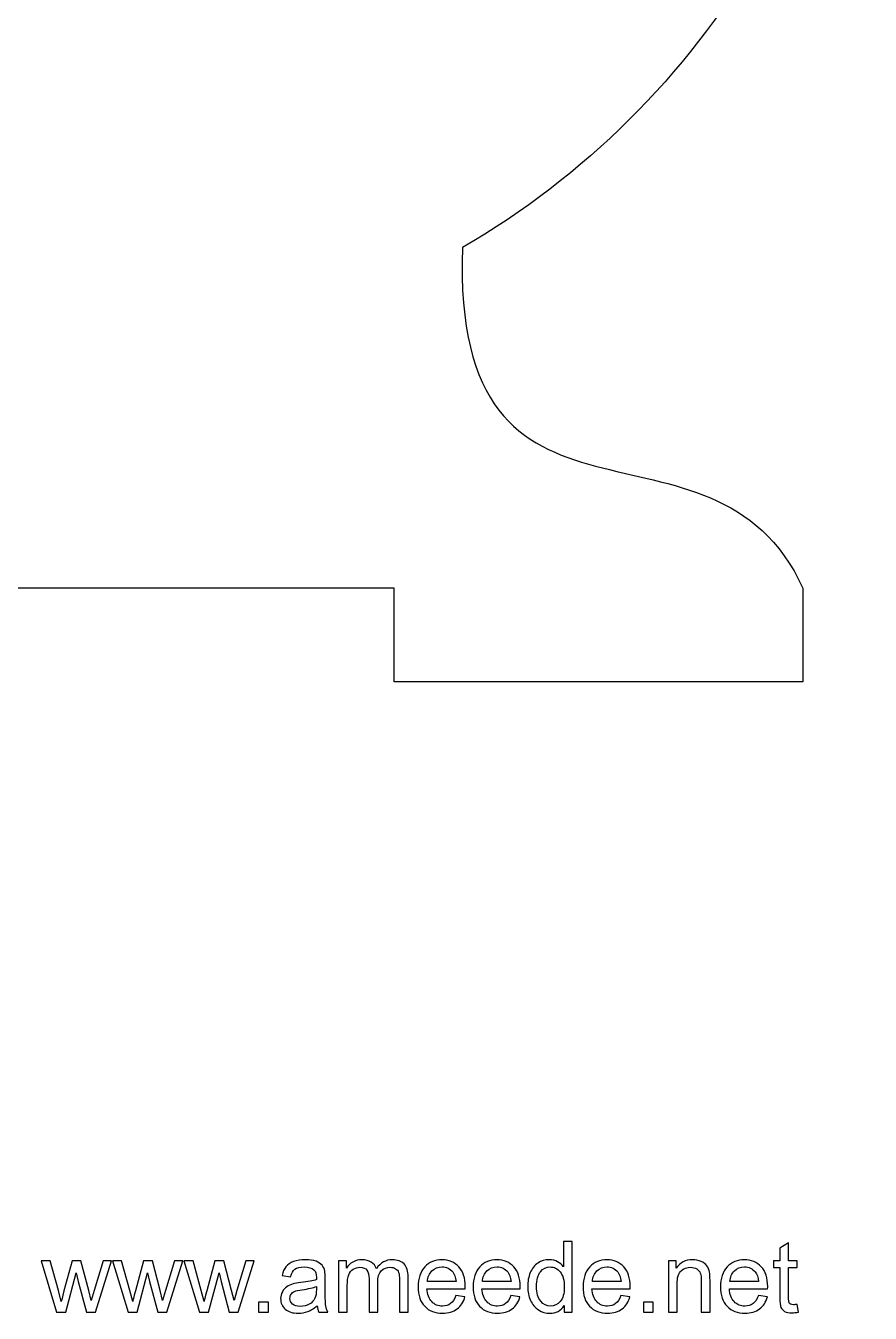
# Model space of a CAD drawing. Header units: millimetres. Extents: x -954 to -72, y 154 to 388.
# Drawn here: x -144.5 to -72.2, y 154.1 to 264.3 of the extents above; entities that cross this region are included whole.
import ezdxf

# ---------------------------------------------------------------- set-up
doc = ezdxf.new("R2010")
doc.units = ezdxf.units.MM
doc.header["$MEASUREMENT"] = 0
doc.layers.add('Layer 1', color=7, linetype='Continuous')

msp = doc.modelspace()

# ---------------------------------------------------------------- linework, layer by layer
at = {"layer": 'Layer 1', "color": 250}
for points, knots in [([(-78.0051, 212.1699), (-78.0051, 212.1699), (-78.0051, 216.1699), (-78.0051, 216.1699), (-78.0051, 216.1699), (-85.643, 232.9557), (-108.0298, 217.5752), (-107.1631, 245.339), (-107.1631, 245.339), (-86.2803, 257.4527), (-72.2345, 280.05), (-72.2345, 305.9298), (-72.2345, 305.9298), (-72.2345, 344.5897), (-103.5746, 375.9298), (-142.2345, 375.9298), (-142.2345, 375.9298), (-180.8944, 375.9298), (-212.2345, 344.5897), (-212.2345, 305.9298), (-212.2345, 305.9298), (-212.2345, 280.05), (-198.1887, 257.4527), (-177.3059, 245.339), (-177.3059, 245.339), (-176.4392, 217.5752), (-198.8924, 232.9557), (-206.5303, 216.1699), (-206.5303, 216.1699), (-206.5303, 216.1699), (-206.5303, 208.3199), (-206.5303, 208.3199), (-206.5303, 208.3199), (-206.5303, 208.3199), (-206.5303, 208.1699), (-206.5303, 208.1699), (-206.5303, 208.1699), (-206.5303, 208.1699), (-171.5303, 208.1699), (-171.5303, 208.1699), (-171.5303, 208.1699), (-171.5303, 208.1699), (-171.5303, 208.3199), (-171.5303, 208.3199), (-171.5303, 208.3199), (-171.5303, 208.3199), (-171.5303, 212.1699), (-171.5303, 212.1699), (-171.5303, 212.1699), (-171.5303, 212.1699), (-171.5303, 216.1699), (-171.5303, 216.1699), (-171.5303, 216.1699), (-171.5303, 216.1699), (-142.2345, 216.1699), (-142.2345, 216.1699), (-142.2345, 216.1699), (-142.2345, 216.1699), (-113.0051, 216.1699), (-113.0051, 216.1699), (-113.0051, 216.1699), (-113.0051, 216.1699), (-113.0051, 208.3199), (-113.0051, 208.3199), (-113.0051, 208.3199), (-113.0051, 208.3199), (-113.0051, 208.1699), (-113.0051, 208.1699), (-113.0051, 208.1699), (-113.0051, 208.1699), (-78.0051, 208.1699), (-78.0051, 208.1699), (-78.0051, 208.1699), (-78.0051, 208.1699), (-78.0051, 208.3199), (-78.0051, 208.3199), (-78.0051, 208.3199), (-78.0051, 208.3199), (-78.0051, 212.1699), (-78.0051, 212.1699)], [0, 0, 0, 0, 0.04761905, 0.04761905, 0.04761905, 0.04761905, 0.0952381, 0.0952381, 0.0952381, 0.0952381, 0.14285714, 0.14285714, 0.14285714, 0.14285714, 0.19047619, 0.19047619, 0.19047619, 0.19047619, 0.23809524, 0.23809524, 0.23809524, 0.23809524, 0.28571429, 0.28571429, 0.28571429, 0.28571429, 0.33333333, 0.33333333, 0.33333333, 0.33333333, 0.38095238, 0.38095238, 0.38095238, 0.38095238, 0.42857143, 0.42857143, 0.42857143, 0.42857143, 0.47619048, 0.47619048, 0.47619048, 0.47619048, 0.52380952, 0.52380952, 0.52380952, 0.52380952, 0.57142857, 0.57142857, 0.57142857, 0.57142857, 0.61904762, 0.61904762, 0.61904762, 0.61904762, 0.66666667, 0.66666667, 0.66666667, 0.66666667, 0.71428571, 0.71428571, 0.71428571, 0.71428571, 0.76190476, 0.76190476, 0.76190476, 0.76190476, 0.80952381, 0.80952381, 0.80952381, 0.80952381, 0.85714286, 0.85714286, 0.85714286, 0.85714286, 0.9047619, 0.9047619, 0.9047619, 0.9047619, 1, 1, 1, 1]), ([(-98.4527, 154.1832), (-98.4527, 154.1832), (-98.4527, 154.7406), (-98.4527, 154.7406), (-98.4527, 154.7406), (-98.7306, 154.3074), (-99.1399, 154.0901), (-99.6803, 154.0901), (-99.6803, 154.0901), (-100.0303, 154.0901), (-100.352, 154.186), (-100.6441, 154.3793), (-100.6441, 154.3793), (-100.9376, 154.5713), (-101.1648, 154.8408), (-101.3271, 155.1851), (-101.3271, 155.1851), (-101.488, 155.5308), (-101.5684, 155.9273), (-101.5684, 156.3761), (-101.5684, 156.3761), (-101.5684, 156.8135), (-101.495, 157.21), (-101.3497, 157.5671), (-101.3497, 157.5671), (-101.2029, 157.9227), (-100.9842, 158.1964), (-100.6921, 158.3855), (-100.6921, 158.3855), (-100.4014, 158.576), (-100.074, 158.6706), (-99.7142, 158.6706), (-99.7142, 158.6706), (-99.4489, 158.6706), (-99.2132, 158.6141), (-99.0072, 158.5026), (-99.0072, 158.5026), (-98.8012, 158.3911), (-98.6333, 158.2444), (-98.5035, 158.0652), (-98.5035, 158.0652), (-98.5035, 158.0652), (-98.5035, 160.2454), (-98.5035, 160.2454), (-98.5035, 160.2454), (-98.5035, 160.2454), (-97.7584, 160.2454), (-97.7584, 160.2454), (-97.7584, 160.2454), (-97.7584, 160.2454), (-97.7584, 154.1832), (-97.7584, 154.1832), (-97.7584, 154.1832), (-97.7584, 154.1832), (-98.4527, 154.1832), (-98.4527, 154.1832)], [0, 0, 0, 0, 0.06666667, 0.06666667, 0.06666667, 0.06666667, 0.13333333, 0.13333333, 0.13333333, 0.13333333, 0.2, 0.2, 0.2, 0.2, 0.26666667, 0.26666667, 0.26666667, 0.26666667, 0.33333333, 0.33333333, 0.33333333, 0.33333333, 0.4, 0.4, 0.4, 0.4, 0.46666667, 0.46666667, 0.46666667, 0.46666667, 0.53333333, 0.53333333, 0.53333333, 0.53333333, 0.6, 0.6, 0.6, 0.6, 0.66666667, 0.66666667, 0.66666667, 0.66666667, 0.73333333, 0.73333333, 0.73333333, 0.73333333, 0.8, 0.8, 0.8, 0.8, 0.86666667, 0.86666667, 0.86666667, 0.86666667, 1, 1, 1, 1]), ([(-78.484, 154.8478), (-78.484, 154.8478), (-78.3824, 154.1903), (-78.3824, 154.1903), (-78.3824, 154.1903), (-78.5912, 154.1465), (-78.7789, 154.1239), (-78.9426, 154.1239), (-78.9426, 154.1239), (-79.2121, 154.1239), (-79.4209, 154.1663), (-79.5705, 154.2523), (-79.5705, 154.2523), (-79.7187, 154.3384), (-79.8231, 154.4499), (-79.8838, 154.5896), (-79.8838, 154.5896), (-79.9445, 154.7293), (-79.9741, 155.0228), (-79.9741, 155.4701), (-79.9741, 155.4701), (-79.9741, 155.4701), (-79.9741, 158.0017), (-79.9741, 158.0017), (-79.9741, 158.0017), (-79.9741, 158.0017), (-80.5244, 158.0017), (-80.5244, 158.0017), (-80.5244, 158.0017), (-80.5244, 158.0017), (-80.5244, 158.5774), (-80.5244, 158.5774), (-80.5244, 158.5774), (-80.5244, 158.5774), (-79.9741, 158.5774), (-79.9741, 158.5774), (-79.9741, 158.5774), (-79.9741, 158.5774), (-79.9741, 159.664), (-79.9741, 159.664), (-79.9741, 159.664), (-79.9741, 159.664), (-79.229, 160.1113), (-79.229, 160.1113), (-79.229, 160.1113), (-79.229, 160.1113), (-79.229, 158.5774), (-79.229, 158.5774), (-79.229, 158.5774), (-79.229, 158.5774), (-78.484, 158.5774), (-78.484, 158.5774), (-78.484, 158.5774), (-78.484, 158.5774), (-78.484, 158.0017), (-78.484, 158.0017), (-78.484, 158.0017), (-78.484, 158.0017), (-79.229, 158.0017), (-79.229, 158.0017), (-79.229, 158.0017), (-79.229, 158.0017), (-79.229, 155.4278), (-79.229, 155.4278), (-79.229, 155.4278), (-79.229, 155.2147), (-79.2163, 155.0778), (-79.1895, 155.0172), (-79.1895, 155.0172), (-79.1641, 154.9565), (-79.1218, 154.9085), (-79.0625, 154.8718), (-79.0625, 154.8718), (-79.0032, 154.8365), (-78.9186, 154.8182), (-78.8085, 154.8182), (-78.8085, 154.8182), (-78.7267, 154.8182), (-78.618, 154.8281), (-78.484, 154.8478)], [0, 0, 0, 0, 0.04761905, 0.04761905, 0.04761905, 0.04761905, 0.0952381, 0.0952381, 0.0952381, 0.0952381, 0.14285714, 0.14285714, 0.14285714, 0.14285714, 0.19047619, 0.19047619, 0.19047619, 0.19047619, 0.23809524, 0.23809524, 0.23809524, 0.23809524, 0.28571429, 0.28571429, 0.28571429, 0.28571429, 0.33333333, 0.33333333, 0.33333333, 0.33333333, 0.38095238, 0.38095238, 0.38095238, 0.38095238, 0.42857143, 0.42857143, 0.42857143, 0.42857143, 0.47619048, 0.47619048, 0.47619048, 0.47619048, 0.52380952, 0.52380952, 0.52380952, 0.52380952, 0.57142857, 0.57142857, 0.57142857, 0.57142857, 0.61904762, 0.61904762, 0.61904762, 0.61904762, 0.66666667, 0.66666667, 0.66666667, 0.66666667, 0.71428571, 0.71428571, 0.71428571, 0.71428571, 0.76190476, 0.76190476, 0.76190476, 0.76190476, 0.80952381, 0.80952381, 0.80952381, 0.80952381, 0.85714286, 0.85714286, 0.85714286, 0.85714286, 0.9047619, 0.9047619, 0.9047619, 0.9047619, 1, 1, 1, 1]), ([(-141.9067, 154.1832), (-141.9067, 154.1832), (-143.2345, 158.5774), (-143.2345, 158.5774), (-143.2345, 158.5774), (-143.2345, 158.5774), (-142.4556, 158.5774), (-142.4556, 158.5774), (-142.4556, 158.5774), (-142.4556, 158.5774), (-141.7543, 156.0416), (-141.7543, 156.0416), (-141.7543, 156.0416), (-141.7543, 156.0416), (-141.5059, 155.0976), (-141.5059, 155.0976), (-141.5059, 155.0976), (-141.496, 155.1442), (-141.4198, 155.4461), (-141.2787, 156.0035), (-141.2787, 156.0035), (-141.2787, 156.0035), (-140.583, 158.5774), (-140.583, 158.5774), (-140.583, 158.5774), (-140.583, 158.5774), (-139.8196, 158.5774), (-139.8196, 158.5774), (-139.8196, 158.5774), (-139.8196, 158.5774), (-139.1578, 156.0261), (-139.1578, 156.0261), (-139.1578, 156.0261), (-139.1578, 156.0261), (-138.9419, 155.1893), (-138.9419, 155.1893), (-138.9419, 155.1893), (-138.9419, 155.1893), (-138.6893, 156.0374), (-138.6893, 156.0374), (-138.6893, 156.0374), (-138.6893, 156.0374), (-137.9301, 158.5774), (-137.9301, 158.5774), (-137.9301, 158.5774), (-137.9301, 158.5774), (-137.2062, 158.5774), (-137.2062, 158.5774), (-137.2062, 158.5774), (-137.2062, 158.5774), (-138.5849, 154.1832), (-138.5849, 154.1832), (-138.5849, 154.1832), (-138.5849, 154.1832), (-139.3554, 154.1832), (-139.3554, 154.1832), (-139.3554, 154.1832), (-139.3554, 154.1832), (-140.0525, 156.8121), (-140.0525, 156.8121), (-140.0525, 156.8121), (-140.0525, 156.8121), (-140.2289, 157.5642), (-140.2289, 157.5642), (-140.2289, 157.5642), (-140.2289, 157.5642), (-141.1179, 154.1832), (-141.1179, 154.1832), (-141.1179, 154.1832), (-141.1179, 154.1832), (-141.9067, 154.1832), (-141.9067, 154.1832)], [0, 0, 0, 0, 0.05263158, 0.05263158, 0.05263158, 0.05263158, 0.10526316, 0.10526316, 0.10526316, 0.10526316, 0.15789474, 0.15789474, 0.15789474, 0.15789474, 0.21052632, 0.21052632, 0.21052632, 0.21052632, 0.26315789, 0.26315789, 0.26315789, 0.26315789, 0.31578947, 0.31578947, 0.31578947, 0.31578947, 0.36842105, 0.36842105, 0.36842105, 0.36842105, 0.42105263, 0.42105263, 0.42105263, 0.42105263, 0.47368421, 0.47368421, 0.47368421, 0.47368421, 0.52631579, 0.52631579, 0.52631579, 0.52631579, 0.57894737, 0.57894737, 0.57894737, 0.57894737, 0.63157895, 0.63157895, 0.63157895, 0.63157895, 0.68421053, 0.68421053, 0.68421053, 0.68421053, 0.73684211, 0.73684211, 0.73684211, 0.73684211, 0.78947368, 0.78947368, 0.78947368, 0.78947368, 0.84210526, 0.84210526, 0.84210526, 0.84210526, 0.89473684, 0.89473684, 0.89473684, 0.89473684, 1, 1, 1, 1]), ([(-135.7923, 154.1832), (-135.7923, 154.1832), (-137.1201, 158.5774), (-137.1201, 158.5774), (-137.1201, 158.5774), (-137.1201, 158.5774), (-136.3412, 158.5774), (-136.3412, 158.5774), (-136.3412, 158.5774), (-136.3412, 158.5774), (-135.6399, 156.0416), (-135.6399, 156.0416), (-135.6399, 156.0416), (-135.6399, 156.0416), (-135.3915, 155.0976), (-135.3915, 155.0976), (-135.3915, 155.0976), (-135.3816, 155.1442), (-135.3054, 155.4461), (-135.1643, 156.0035), (-135.1643, 156.0035), (-135.1643, 156.0035), (-134.4686, 158.5774), (-134.4686, 158.5774), (-134.4686, 158.5774), (-134.4686, 158.5774), (-133.7052, 158.5774), (-133.7052, 158.5774), (-133.7052, 158.5774), (-133.7052, 158.5774), (-133.0434, 156.0261), (-133.0434, 156.0261), (-133.0434, 156.0261), (-133.0434, 156.0261), (-132.8275, 155.1893), (-132.8275, 155.1893), (-132.8275, 155.1893), (-132.8275, 155.1893), (-132.5749, 156.0374), (-132.5749, 156.0374), (-132.5749, 156.0374), (-132.5749, 156.0374), (-131.8157, 158.5774), (-131.8157, 158.5774), (-131.8157, 158.5774), (-131.8157, 158.5774), (-131.0918, 158.5774), (-131.0918, 158.5774), (-131.0918, 158.5774), (-131.0918, 158.5774), (-132.4705, 154.1832), (-132.4705, 154.1832), (-132.4705, 154.1832), (-132.4705, 154.1832), (-133.241, 154.1832), (-133.241, 154.1832), (-133.241, 154.1832), (-133.241, 154.1832), (-133.9381, 156.8121), (-133.9381, 156.8121), (-133.9381, 156.8121), (-133.9381, 156.8121), (-134.1145, 157.5642), (-134.1145, 157.5642), (-134.1145, 157.5642), (-134.1145, 157.5642), (-135.0035, 154.1832), (-135.0035, 154.1832), (-135.0035, 154.1832), (-135.0035, 154.1832), (-135.7923, 154.1832), (-135.7923, 154.1832)], [0, 0, 0, 0, 0.05263158, 0.05263158, 0.05263158, 0.05263158, 0.10526316, 0.10526316, 0.10526316, 0.10526316, 0.15789474, 0.15789474, 0.15789474, 0.15789474, 0.21052632, 0.21052632, 0.21052632, 0.21052632, 0.26315789, 0.26315789, 0.26315789, 0.26315789, 0.31578947, 0.31578947, 0.31578947, 0.31578947, 0.36842105, 0.36842105, 0.36842105, 0.36842105, 0.42105263, 0.42105263, 0.42105263, 0.42105263, 0.47368421, 0.47368421, 0.47368421, 0.47368421, 0.52631579, 0.52631579, 0.52631579, 0.52631579, 0.57894737, 0.57894737, 0.57894737, 0.57894737, 0.63157895, 0.63157895, 0.63157895, 0.63157895, 0.68421053, 0.68421053, 0.68421053, 0.68421053, 0.73684211, 0.73684211, 0.73684211, 0.73684211, 0.78947368, 0.78947368, 0.78947368, 0.78947368, 0.84210526, 0.84210526, 0.84210526, 0.84210526, 0.89473684, 0.89473684, 0.89473684, 0.89473684, 1, 1, 1, 1]), ([(-129.6779, 154.1832), (-129.6779, 154.1832), (-131.0057, 158.5774), (-131.0057, 158.5774), (-131.0057, 158.5774), (-131.0057, 158.5774), (-130.2268, 158.5774), (-130.2268, 158.5774), (-130.2268, 158.5774), (-130.2268, 158.5774), (-129.5255, 156.0416), (-129.5255, 156.0416), (-129.5255, 156.0416), (-129.5255, 156.0416), (-129.2771, 155.0976), (-129.2771, 155.0976), (-129.2771, 155.0976), (-129.2672, 155.1442), (-129.191, 155.4461), (-129.0499, 156.0035), (-129.0499, 156.0035), (-129.0499, 156.0035), (-128.3542, 158.5774), (-128.3542, 158.5774), (-128.3542, 158.5774), (-128.3542, 158.5774), (-127.5908, 158.5774), (-127.5908, 158.5774), (-127.5908, 158.5774), (-127.5908, 158.5774), (-126.929, 156.0261), (-126.929, 156.0261), (-126.929, 156.0261), (-126.929, 156.0261), (-126.7131, 155.1893), (-126.7131, 155.1893), (-126.7131, 155.1893), (-126.7131, 155.1893), (-126.4605, 156.0374), (-126.4605, 156.0374), (-126.4605, 156.0374), (-126.4605, 156.0374), (-125.7013, 158.5774), (-125.7013, 158.5774), (-125.7013, 158.5774), (-125.7013, 158.5774), (-124.9774, 158.5774), (-124.9774, 158.5774), (-124.9774, 158.5774), (-124.9774, 158.5774), (-126.3561, 154.1832), (-126.3561, 154.1832), (-126.3561, 154.1832), (-126.3561, 154.1832), (-127.1266, 154.1832), (-127.1266, 154.1832), (-127.1266, 154.1832), (-127.1266, 154.1832), (-127.8237, 156.8121), (-127.8237, 156.8121), (-127.8237, 156.8121), (-127.8237, 156.8121), (-128.0001, 157.5642), (-128.0001, 157.5642), (-128.0001, 157.5642), (-128.0001, 157.5642), (-128.8891, 154.1832), (-128.8891, 154.1832), (-128.8891, 154.1832), (-128.8891, 154.1832), (-129.6779, 154.1832), (-129.6779, 154.1832)], [0, 0, 0, 0, 0.05263158, 0.05263158, 0.05263158, 0.05263158, 0.10526316, 0.10526316, 0.10526316, 0.10526316, 0.15789474, 0.15789474, 0.15789474, 0.15789474, 0.21052632, 0.21052632, 0.21052632, 0.21052632, 0.26315789, 0.26315789, 0.26315789, 0.26315789, 0.31578947, 0.31578947, 0.31578947, 0.31578947, 0.36842105, 0.36842105, 0.36842105, 0.36842105, 0.42105263, 0.42105263, 0.42105263, 0.42105263, 0.47368421, 0.47368421, 0.47368421, 0.47368421, 0.52631579, 0.52631579, 0.52631579, 0.52631579, 0.57894737, 0.57894737, 0.57894737, 0.57894737, 0.63157895, 0.63157895, 0.63157895, 0.63157895, 0.68421053, 0.68421053, 0.68421053, 0.68421053, 0.73684211, 0.73684211, 0.73684211, 0.73684211, 0.78947368, 0.78947368, 0.78947368, 0.78947368, 0.84210526, 0.84210526, 0.84210526, 0.84210526, 0.89473684, 0.89473684, 0.89473684, 0.89473684, 1, 1, 1, 1]), ([(-119.5983, 154.7335), (-119.8749, 154.4979), (-120.1416, 154.3328), (-120.397, 154.2354), (-120.397, 154.2354), (-120.6524, 154.138), (-120.9261, 154.0901), (-121.2197, 154.0901), (-121.2197, 154.0901), (-121.7023, 154.0901), (-122.0734, 154.2072), (-122.333, 154.4428), (-122.333, 154.4428), (-122.5927, 154.6771), (-122.7225, 154.9777), (-122.7225, 155.3431), (-122.7225, 155.3431), (-122.7225, 155.5576), (-122.6731, 155.7538), (-122.5757, 155.9316), (-122.5757, 155.9316), (-122.477, 156.1094), (-122.3486, 156.2505), (-122.1905, 156.3577), (-122.1905, 156.3577), (-122.0311, 156.465), (-121.8533, 156.5468), (-121.6543, 156.6019), (-121.6543, 156.6019), (-121.5075, 156.64), (-121.286, 156.6766), (-120.9911, 156.7133), (-120.9911, 156.7133), (-120.3899, 156.7839), (-119.9454, 156.87), (-119.6618, 156.9687), (-119.6618, 156.9687), (-119.659, 157.0703), (-119.6576, 157.1353), (-119.6576, 157.1621), (-119.6576, 157.1621), (-119.6576, 157.464), (-119.7281, 157.6771), (-119.8692, 157.8013), (-119.8692, 157.8013), (-120.0597, 157.9692), (-120.3434, 158.0525), (-120.7187, 158.0525), (-120.7187, 158.0525), (-121.0701, 158.0525), (-121.3297, 157.9904), (-121.4962, 157.8676), (-121.4962, 157.8676), (-121.6642, 157.7449), (-121.7869, 157.5275), (-121.8674, 157.2143), (-121.8674, 157.2143), (-121.8674, 157.2143), (-122.5955, 157.3159), (-122.5955, 157.3159), (-122.5955, 157.3159), (-122.5292, 157.6277), (-122.4205, 157.8803), (-122.2681, 158.0722), (-122.2681, 158.0722), (-122.1157, 158.2641), (-121.8956, 158.4109), (-121.6077, 158.5153), (-121.6077, 158.5153), (-121.3213, 158.6183), (-120.9868, 158.6706), (-120.6086, 158.6706), (-120.6086, 158.6706), (-120.2333, 158.6706), (-119.9271, 158.6268), (-119.6914, 158.5379), (-119.6914, 158.5379), (-119.4572, 158.449), (-119.2836, 158.3389), (-119.1735, 158.2049), (-119.1735, 158.2049), (-119.0635, 158.0708), (-118.9859, 157.9015), (-118.9407, 157.6969), (-118.9407, 157.6969), (-118.9167, 157.5699), (-118.904, 157.3413), (-118.904, 157.0125), (-118.904, 157.0125), (-118.904, 157.0125), (-118.904, 156.0247), (-118.904, 156.0247), (-118.904, 156.0247), (-118.904, 155.3347), (-118.8885, 154.8986), (-118.8575, 154.7138), (-118.8575, 154.7138), (-118.8278, 154.5289), (-118.7657, 154.3525), (-118.6754, 154.1832), (-118.6754, 154.1832), (-118.6754, 154.1832), (-119.4544, 154.1832), (-119.4544, 154.1832), (-119.4544, 154.1832), (-119.5291, 154.3398), (-119.5771, 154.5233), (-119.5983, 154.7335)], [0, 0, 0, 0, 0.03571429, 0.03571429, 0.03571429, 0.03571429, 0.07142857, 0.07142857, 0.07142857, 0.07142857, 0.10714286, 0.10714286, 0.10714286, 0.10714286, 0.14285714, 0.14285714, 0.14285714, 0.14285714, 0.17857143, 0.17857143, 0.17857143, 0.17857143, 0.21428571, 0.21428571, 0.21428571, 0.21428571, 0.25, 0.25, 0.25, 0.25, 0.28571429, 0.28571429, 0.28571429, 0.28571429, 0.32142857, 0.32142857, 0.32142857, 0.32142857, 0.35714286, 0.35714286, 0.35714286, 0.35714286, 0.39285714, 0.39285714, 0.39285714, 0.39285714, 0.42857143, 0.42857143, 0.42857143, 0.42857143, 0.46428571, 0.46428571, 0.46428571, 0.46428571, 0.5, 0.5, 0.5, 0.5, 0.53571429, 0.53571429, 0.53571429, 0.53571429, 0.57142857, 0.57142857, 0.57142857, 0.57142857, 0.60714286, 0.60714286, 0.60714286, 0.60714286, 0.64285714, 0.64285714, 0.64285714, 0.64285714, 0.67857143, 0.67857143, 0.67857143, 0.67857143, 0.71428571, 0.71428571, 0.71428571, 0.71428571, 0.75, 0.75, 0.75, 0.75, 0.78571429, 0.78571429, 0.78571429, 0.78571429, 0.82142857, 0.82142857, 0.82142857, 0.82142857, 0.85714286, 0.85714286, 0.85714286, 0.85714286, 0.89285714, 0.89285714, 0.89285714, 0.89285714, 0.92857143, 0.92857143, 0.92857143, 0.92857143, 1, 1, 1, 1]), ([(-117.7596, 154.1832), (-117.7596, 154.1832), (-117.7596, 158.5774), (-117.7596, 158.5774), (-117.7596, 158.5774), (-117.7596, 158.5774), (-117.0907, 158.5774), (-117.0907, 158.5774), (-117.0907, 158.5774), (-117.0907, 158.5774), (-117.0907, 157.9565), (-117.0907, 157.9565), (-117.0907, 157.9565), (-116.9539, 158.171), (-116.7704, 158.3446), (-116.5418, 158.4744), (-116.5418, 158.4744), (-116.3132, 158.6056), (-116.0536, 158.6706), (-115.7615, 158.6706), (-115.7615, 158.6706), (-115.4369, 158.6706), (-115.1702, 158.6028), (-114.9628, 158.4688), (-114.9628, 158.4688), (-114.7553, 158.3333), (-114.6086, 158.1456), (-114.5239, 157.9029), (-114.5239, 157.9029), (-114.174, 158.4151), (-113.721, 158.6706), (-113.1622, 158.6706), (-113.1622, 158.6706), (-112.7247, 158.6706), (-112.3875, 158.5506), (-112.1532, 158.3093), (-112.1532, 158.3093), (-111.9176, 158.068), (-111.799, 157.6969), (-111.799, 157.1959), (-111.799, 157.1959), (-111.799, 157.1959), (-111.799, 154.1832), (-111.799, 154.1832), (-111.799, 154.1832), (-111.799, 154.1832), (-112.5441, 154.1832), (-112.5441, 154.1832), (-112.5441, 154.1832), (-112.5441, 154.1832), (-112.5441, 156.949), (-112.5441, 156.949), (-112.5441, 156.949), (-112.5441, 157.2453), (-112.5695, 157.4598), (-112.6175, 157.591), (-112.6175, 157.591), (-112.6655, 157.7223), (-112.753, 157.8267), (-112.8814, 157.9071), (-112.8814, 157.9071), (-113.0084, 157.9876), (-113.1579, 158.0271), (-113.3287, 158.0271), (-113.3287, 158.0271), (-113.6391, 158.0271), (-113.896, 157.9241), (-114.1006, 157.7195), (-114.1006, 157.7195), (-114.3052, 157.5134), (-114.4068, 157.1846), (-114.4068, 156.7331), (-114.4068, 156.7331), (-114.4068, 156.7331), (-114.4068, 154.1832), (-114.4068, 154.1832), (-114.4068, 154.1832), (-114.4068, 154.1832), (-115.1519, 154.1832), (-115.1519, 154.1832), (-115.1519, 154.1832), (-115.1519, 154.1832), (-115.1519, 157.0351), (-115.1519, 157.0351), (-115.1519, 157.0351), (-115.1519, 157.3653), (-115.2125, 157.6136), (-115.3339, 157.7787), (-115.3339, 157.7787), (-115.4552, 157.9438), (-115.6542, 158.0271), (-115.9294, 158.0271), (-115.9294, 158.0271), (-116.1382, 158.0271), (-116.3315, 157.972), (-116.5093, 157.862), (-116.5093, 157.862), (-116.6871, 157.7519), (-116.8156, 157.591), (-116.896, 157.378), (-116.896, 157.378), (-116.975, 157.1663), (-117.0145, 156.8601), (-117.0145, 156.4607), (-117.0145, 156.4607), (-117.0145, 156.4607), (-117.0145, 154.1832), (-117.0145, 154.1832), (-117.0145, 154.1832), (-117.0145, 154.1832), (-117.7596, 154.1832), (-117.7596, 154.1832)], [0, 0, 0, 0, 0.03448276, 0.03448276, 0.03448276, 0.03448276, 0.06896552, 0.06896552, 0.06896552, 0.06896552, 0.10344828, 0.10344828, 0.10344828, 0.10344828, 0.13793103, 0.13793103, 0.13793103, 0.13793103, 0.17241379, 0.17241379, 0.17241379, 0.17241379, 0.20689655, 0.20689655, 0.20689655, 0.20689655, 0.24137931, 0.24137931, 0.24137931, 0.24137931, 0.27586207, 0.27586207, 0.27586207, 0.27586207, 0.31034483, 0.31034483, 0.31034483, 0.31034483, 0.34482759, 0.34482759, 0.34482759, 0.34482759, 0.37931034, 0.37931034, 0.37931034, 0.37931034, 0.4137931, 0.4137931, 0.4137931, 0.4137931, 0.44827586, 0.44827586, 0.44827586, 0.44827586, 0.48275862, 0.48275862, 0.48275862, 0.48275862, 0.51724138, 0.51724138, 0.51724138, 0.51724138, 0.55172414, 0.55172414, 0.55172414, 0.55172414, 0.5862069, 0.5862069, 0.5862069, 0.5862069, 0.62068966, 0.62068966, 0.62068966, 0.62068966, 0.65517241, 0.65517241, 0.65517241, 0.65517241, 0.68965517, 0.68965517, 0.68965517, 0.68965517, 0.72413793, 0.72413793, 0.72413793, 0.72413793, 0.75862069, 0.75862069, 0.75862069, 0.75862069, 0.79310345, 0.79310345, 0.79310345, 0.79310345, 0.82758621, 0.82758621, 0.82758621, 0.82758621, 0.86206897, 0.86206897, 0.86206897, 0.86206897, 0.89655172, 0.89655172, 0.89655172, 0.89655172, 0.93103448, 0.93103448, 0.93103448, 0.93103448, 1, 1, 1, 1]), ([(-107.7096, 155.6056), (-107.7096, 155.6056), (-106.9391, 155.504), (-106.9391, 155.504), (-106.9391, 155.504), (-107.0591, 155.0567), (-107.2834, 154.7081), (-107.6108, 154.4612), (-107.6108, 154.4612), (-107.9382, 154.2142), (-108.3559, 154.0901), (-108.8653, 154.0901), (-108.8653, 154.0901), (-109.5059, 154.0901), (-110.0139, 154.2876), (-110.3893, 154.6827), (-110.3893, 154.6827), (-110.7647, 155.0764), (-110.9523, 155.631), (-110.9523, 156.3436), (-110.9523, 156.3436), (-110.9523, 157.0802), (-110.7632, 157.6531), (-110.3837, 158.0595), (-110.3837, 158.0595), (-110.0041, 158.4674), (-109.5116, 158.6706), (-108.9062, 158.6706), (-108.9062, 158.6706), (-108.3206, 158.6706), (-107.8422, 158.4716), (-107.4711, 158.0722), (-107.4711, 158.0722), (-107.1, 157.6729), (-106.9137, 157.1113), (-106.9137, 156.3874), (-106.9137, 156.3874), (-106.9137, 156.3436), (-106.9151, 156.2773), (-106.9179, 156.1898), (-106.9179, 156.1898), (-106.9179, 156.1898), (-110.1903, 156.1898), (-110.1903, 156.1898), (-110.1903, 156.1898), (-110.1621, 155.7086), (-110.0266, 155.3389), (-109.7811, 155.0835), (-109.7811, 155.0835), (-109.537, 154.8281), (-109.2308, 154.6997), (-108.8653, 154.6997), (-108.8653, 154.6997), (-108.5929, 154.6997), (-108.3601, 154.7716), (-108.1682, 154.9156), (-108.1682, 154.9156), (-107.9749, 155.0595), (-107.8225, 155.2895), (-107.7096, 155.6056)], [0, 0, 0, 0, 0.0625, 0.0625, 0.0625, 0.0625, 0.125, 0.125, 0.125, 0.125, 0.1875, 0.1875, 0.1875, 0.1875, 0.25, 0.25, 0.25, 0.25, 0.3125, 0.3125, 0.3125, 0.3125, 0.375, 0.375, 0.375, 0.375, 0.4375, 0.4375, 0.4375, 0.4375, 0.5, 0.5, 0.5, 0.5, 0.5625, 0.5625, 0.5625, 0.5625, 0.625, 0.625, 0.625, 0.625, 0.6875, 0.6875, 0.6875, 0.6875, 0.75, 0.75, 0.75, 0.75, 0.8125, 0.8125, 0.8125, 0.8125, 0.875, 0.875, 0.875, 0.875, 1, 1, 1, 1]), ([(-110.148, 156.7994), (-110.148, 156.7994), (-107.7011, 156.7994), (-107.7011, 156.7994), (-107.7011, 156.7994), (-107.7336, 157.1691), (-107.8281, 157.4457), (-107.9819, 157.6306), (-107.9819, 157.6306), (-108.2176, 157.917), (-108.5252, 158.0609), (-108.902, 158.0609), (-108.902, 158.0609), (-109.2435, 158.0609), (-109.5299, 157.9466), (-109.7628, 157.718), (-109.7628, 157.718), (-109.9942, 157.4894), (-110.1226, 157.1832), (-110.148, 156.7994)], [0, 0, 0, 0, 0.16666667, 0.16666667, 0.16666667, 0.16666667, 0.33333333, 0.33333333, 0.33333333, 0.33333333, 0.5, 0.5, 0.5, 0.5, 0.66666667, 0.66666667, 0.66666667, 0.66666667, 1, 1, 1, 1]), ([(-103.0007, 155.6056), (-103.0007, 155.6056), (-102.2302, 155.504), (-102.2302, 155.504), (-102.2302, 155.504), (-102.3502, 155.0567), (-102.5745, 154.7081), (-102.9019, 154.4612), (-102.9019, 154.4612), (-103.2293, 154.2142), (-103.647, 154.0901), (-104.1564, 154.0901), (-104.1564, 154.0901), (-104.797, 154.0901), (-105.305, 154.2876), (-105.6804, 154.6827), (-105.6804, 154.6827), (-106.0558, 155.0764), (-106.2434, 155.631), (-106.2434, 156.3436), (-106.2434, 156.3436), (-106.2434, 157.0802), (-106.0543, 157.6531), (-105.6748, 158.0595), (-105.6748, 158.0595), (-105.2952, 158.4674), (-104.8027, 158.6706), (-104.1973, 158.6706), (-104.1973, 158.6706), (-103.6117, 158.6706), (-103.1333, 158.4716), (-102.7622, 158.0722), (-102.7622, 158.0722), (-102.3911, 157.6729), (-102.2048, 157.1113), (-102.2048, 156.3874), (-102.2048, 156.3874), (-102.2048, 156.3436), (-102.2062, 156.2773), (-102.209, 156.1898), (-102.209, 156.1898), (-102.209, 156.1898), (-105.4814, 156.1898), (-105.4814, 156.1898), (-105.4814, 156.1898), (-105.4532, 155.7086), (-105.3177, 155.3389), (-105.0722, 155.0835), (-105.0722, 155.0835), (-104.8281, 154.8281), (-104.5219, 154.6997), (-104.1564, 154.6997), (-104.1564, 154.6997), (-103.884, 154.6997), (-103.6512, 154.7716), (-103.4593, 154.9156), (-103.4593, 154.9156), (-103.266, 155.0595), (-103.1136, 155.2895), (-103.0007, 155.6056)], [0, 0, 0, 0, 0.0625, 0.0625, 0.0625, 0.0625, 0.125, 0.125, 0.125, 0.125, 0.1875, 0.1875, 0.1875, 0.1875, 0.25, 0.25, 0.25, 0.25, 0.3125, 0.3125, 0.3125, 0.3125, 0.375, 0.375, 0.375, 0.375, 0.4375, 0.4375, 0.4375, 0.4375, 0.5, 0.5, 0.5, 0.5, 0.5625, 0.5625, 0.5625, 0.5625, 0.625, 0.625, 0.625, 0.625, 0.6875, 0.6875, 0.6875, 0.6875, 0.75, 0.75, 0.75, 0.75, 0.8125, 0.8125, 0.8125, 0.8125, 0.875, 0.875, 0.875, 0.875, 1, 1, 1, 1]), ([(-105.4391, 156.7994), (-105.4391, 156.7994), (-102.9922, 156.7994), (-102.9922, 156.7994), (-102.9922, 156.7994), (-103.0247, 157.1691), (-103.1192, 157.4457), (-103.273, 157.6306), (-103.273, 157.6306), (-103.5087, 157.917), (-103.8163, 158.0609), (-104.1931, 158.0609), (-104.1931, 158.0609), (-104.5346, 158.0609), (-104.821, 157.9466), (-105.0539, 157.718), (-105.0539, 157.718), (-105.2853, 157.4894), (-105.4137, 157.1832), (-105.4391, 156.7994)], [0, 0, 0, 0, 0.16666667, 0.16666667, 0.16666667, 0.16666667, 0.33333333, 0.33333333, 0.33333333, 0.33333333, 0.5, 0.5, 0.5, 0.5, 0.66666667, 0.66666667, 0.66666667, 0.66666667, 1, 1, 1, 1]), ([(-100.8064, 156.3747), (-100.8064, 155.813), (-100.6879, 155.3939), (-100.4494, 155.1159), (-100.4494, 155.1159), (-100.2123, 154.838), (-99.9315, 154.6997), (-99.6084, 154.6997), (-99.6084, 154.6997), (-99.2824, 154.6997), (-99.0058, 154.8323), (-98.7772, 155.0976), (-98.7772, 155.0976), (-98.55, 155.3629), (-98.4357, 155.7679), (-98.4357, 156.3126), (-98.4357, 156.3126), (-98.4357, 156.9109), (-98.5514, 157.3512), (-98.7843, 157.632), (-98.7843, 157.632), (-99.0157, 157.9128), (-99.3021, 158.0525), (-99.6422, 158.0525), (-99.6422, 158.0525), (-99.9738, 158.0525), (-100.2504, 157.9184), (-100.4734, 157.6489), (-100.4734, 157.6489), (-100.6949, 157.3794), (-100.8064, 156.9546), (-100.8064, 156.3747)], [0, 0, 0, 0, 0.11111111, 0.11111111, 0.11111111, 0.11111111, 0.22222222, 0.22222222, 0.22222222, 0.22222222, 0.33333333, 0.33333333, 0.33333333, 0.33333333, 0.44444444, 0.44444444, 0.44444444, 0.44444444, 0.55555556, 0.55555556, 0.55555556, 0.55555556, 0.66666667, 0.66666667, 0.66666667, 0.66666667, 0.77777778, 0.77777778, 0.77777778, 0.77777778, 1, 1, 1, 1]), ([(-93.5829, 155.6056), (-93.5829, 155.6056), (-92.8124, 155.504), (-92.8124, 155.504), (-92.8124, 155.504), (-92.9324, 155.0567), (-93.1567, 154.7081), (-93.4841, 154.4612), (-93.4841, 154.4612), (-93.8115, 154.2142), (-94.2292, 154.0901), (-94.7386, 154.0901), (-94.7386, 154.0901), (-95.3792, 154.0901), (-95.8872, 154.2876), (-96.2626, 154.6827), (-96.2626, 154.6827), (-96.638, 155.0764), (-96.8256, 155.631), (-96.8256, 156.3436), (-96.8256, 156.3436), (-96.8256, 157.0802), (-96.6365, 157.6531), (-96.257, 158.0595), (-96.257, 158.0595), (-95.8774, 158.4674), (-95.3849, 158.6706), (-94.7795, 158.6706), (-94.7795, 158.6706), (-94.1939, 158.6706), (-93.7155, 158.4716), (-93.3444, 158.0722), (-93.3444, 158.0722), (-92.9733, 157.6729), (-92.787, 157.1113), (-92.787, 156.3874), (-92.787, 156.3874), (-92.787, 156.3436), (-92.7884, 156.2773), (-92.7912, 156.1898), (-92.7912, 156.1898), (-92.7912, 156.1898), (-96.0636, 156.1898), (-96.0636, 156.1898), (-96.0636, 156.1898), (-96.0354, 155.7086), (-95.8999, 155.3389), (-95.6544, 155.0835), (-95.6544, 155.0835), (-95.4103, 154.8281), (-95.1041, 154.6997), (-94.7386, 154.6997), (-94.7386, 154.6997), (-94.4662, 154.6997), (-94.2334, 154.7716), (-94.0415, 154.9156), (-94.0415, 154.9156), (-93.8482, 155.0595), (-93.6958, 155.2895), (-93.5829, 155.6056)], [0, 0, 0, 0, 0.0625, 0.0625, 0.0625, 0.0625, 0.125, 0.125, 0.125, 0.125, 0.1875, 0.1875, 0.1875, 0.1875, 0.25, 0.25, 0.25, 0.25, 0.3125, 0.3125, 0.3125, 0.3125, 0.375, 0.375, 0.375, 0.375, 0.4375, 0.4375, 0.4375, 0.4375, 0.5, 0.5, 0.5, 0.5, 0.5625, 0.5625, 0.5625, 0.5625, 0.625, 0.625, 0.625, 0.625, 0.6875, 0.6875, 0.6875, 0.6875, 0.75, 0.75, 0.75, 0.75, 0.8125, 0.8125, 0.8125, 0.8125, 0.875, 0.875, 0.875, 0.875, 1, 1, 1, 1]), ([(-96.0213, 156.7994), (-96.0213, 156.7994), (-93.5744, 156.7994), (-93.5744, 156.7994), (-93.5744, 156.7994), (-93.6069, 157.1691), (-93.7014, 157.4457), (-93.8552, 157.6306), (-93.8552, 157.6306), (-94.0909, 157.917), (-94.3985, 158.0609), (-94.7753, 158.0609), (-94.7753, 158.0609), (-95.1168, 158.0609), (-95.4032, 157.9466), (-95.6361, 157.718), (-95.6361, 157.718), (-95.8675, 157.4894), (-95.9959, 157.1832), (-96.0213, 156.7994)], [0, 0, 0, 0, 0.16666667, 0.16666667, 0.16666667, 0.16666667, 0.33333333, 0.33333333, 0.33333333, 0.33333333, 0.5, 0.5, 0.5, 0.5, 0.66666667, 0.66666667, 0.66666667, 0.66666667, 1, 1, 1, 1]), ([(-89.5189, 154.1832), (-89.5189, 154.1832), (-89.5189, 158.5774), (-89.5189, 158.5774), (-89.5189, 158.5774), (-89.5189, 158.5774), (-88.85, 158.5774), (-88.85, 158.5774), (-88.85, 158.5774), (-88.85, 158.5774), (-88.85, 157.9537), (-88.85, 157.9537), (-88.85, 157.9537), (-88.5283, 158.4321), (-88.0626, 158.6706), (-87.4544, 158.6706), (-87.4544, 158.6706), (-87.1891, 158.6706), (-86.9464, 158.6226), (-86.7249, 158.528), (-86.7249, 158.528), (-86.5033, 158.4335), (-86.3368, 158.3079), (-86.2268, 158.1541), (-86.2268, 158.1541), (-86.1167, 158.0003), (-86.0391, 157.8168), (-85.9953, 157.6052), (-85.9953, 157.6052), (-85.9685, 157.4669), (-85.9544, 157.2256), (-85.9544, 156.8813), (-85.9544, 156.8813), (-85.9544, 156.8813), (-85.9544, 154.1832), (-85.9544, 154.1832), (-85.9544, 154.1832), (-85.9544, 154.1832), (-86.6995, 154.1832), (-86.6995, 154.1832), (-86.6995, 154.1832), (-86.6995, 154.1832), (-86.6995, 156.853), (-86.6995, 156.853), (-86.6995, 156.853), (-86.6995, 157.1564), (-86.7277, 157.3836), (-86.7856, 157.5332), (-86.7856, 157.5332), (-86.8434, 157.6828), (-86.9464, 157.8027), (-87.0932, 157.893), (-87.0932, 157.893), (-87.2399, 157.9819), (-87.4135, 158.0271), (-87.6111, 158.0271), (-87.6111, 158.0271), (-87.9272, 158.0271), (-88.1995, 157.9269), (-88.4295, 157.7251), (-88.4295, 157.7251), (-88.6595, 157.5247), (-88.7738, 157.1423), (-88.7738, 156.5807), (-88.7738, 156.5807), (-88.7738, 156.5807), (-88.7738, 154.1832), (-88.7738, 154.1832), (-88.7738, 154.1832), (-88.7738, 154.1832), (-89.5189, 154.1832), (-89.5189, 154.1832)], [0, 0, 0, 0, 0.05263158, 0.05263158, 0.05263158, 0.05263158, 0.10526316, 0.10526316, 0.10526316, 0.10526316, 0.15789474, 0.15789474, 0.15789474, 0.15789474, 0.21052632, 0.21052632, 0.21052632, 0.21052632, 0.26315789, 0.26315789, 0.26315789, 0.26315789, 0.31578947, 0.31578947, 0.31578947, 0.31578947, 0.36842105, 0.36842105, 0.36842105, 0.36842105, 0.42105263, 0.42105263, 0.42105263, 0.42105263, 0.47368421, 0.47368421, 0.47368421, 0.47368421, 0.52631579, 0.52631579, 0.52631579, 0.52631579, 0.57894737, 0.57894737, 0.57894737, 0.57894737, 0.63157895, 0.63157895, 0.63157895, 0.63157895, 0.68421053, 0.68421053, 0.68421053, 0.68421053, 0.73684211, 0.73684211, 0.73684211, 0.73684211, 0.78947368, 0.78947368, 0.78947368, 0.78947368, 0.84210526, 0.84210526, 0.84210526, 0.84210526, 0.89473684, 0.89473684, 0.89473684, 0.89473684, 1, 1, 1, 1]), ([(-81.8128, 155.6056), (-81.8128, 155.6056), (-81.0423, 155.504), (-81.0423, 155.504), (-81.0423, 155.504), (-81.1623, 155.0567), (-81.3866, 154.7081), (-81.714, 154.4612), (-81.714, 154.4612), (-82.0414, 154.2142), (-82.4591, 154.0901), (-82.9685, 154.0901), (-82.9685, 154.0901), (-83.6091, 154.0901), (-84.1171, 154.2876), (-84.4925, 154.6827), (-84.4925, 154.6827), (-84.8679, 155.0764), (-85.0555, 155.631), (-85.0555, 156.3436), (-85.0555, 156.3436), (-85.0555, 157.0802), (-84.8664, 157.6531), (-84.4869, 158.0595), (-84.4869, 158.0595), (-84.1073, 158.4674), (-83.6148, 158.6706), (-83.0094, 158.6706), (-83.0094, 158.6706), (-82.4238, 158.6706), (-81.9454, 158.4716), (-81.5743, 158.0722), (-81.5743, 158.0722), (-81.2032, 157.6729), (-81.0169, 157.1113), (-81.0169, 156.3874), (-81.0169, 156.3874), (-81.0169, 156.3436), (-81.0183, 156.2773), (-81.0211, 156.1898), (-81.0211, 156.1898), (-81.0211, 156.1898), (-84.2935, 156.1898), (-84.2935, 156.1898), (-84.2935, 156.1898), (-84.2653, 155.7086), (-84.1298, 155.3389), (-83.8843, 155.0835), (-83.8843, 155.0835), (-83.6402, 154.8281), (-83.334, 154.6997), (-82.9685, 154.6997), (-82.9685, 154.6997), (-82.6961, 154.6997), (-82.4633, 154.7716), (-82.2714, 154.9156), (-82.2714, 154.9156), (-82.0781, 155.0595), (-81.9257, 155.2895), (-81.8128, 155.6056)], [0, 0, 0, 0, 0.0625, 0.0625, 0.0625, 0.0625, 0.125, 0.125, 0.125, 0.125, 0.1875, 0.1875, 0.1875, 0.1875, 0.25, 0.25, 0.25, 0.25, 0.3125, 0.3125, 0.3125, 0.3125, 0.375, 0.375, 0.375, 0.375, 0.4375, 0.4375, 0.4375, 0.4375, 0.5, 0.5, 0.5, 0.5, 0.5625, 0.5625, 0.5625, 0.5625, 0.625, 0.625, 0.625, 0.625, 0.6875, 0.6875, 0.6875, 0.6875, 0.75, 0.75, 0.75, 0.75, 0.8125, 0.8125, 0.8125, 0.8125, 0.875, 0.875, 0.875, 0.875, 1, 1, 1, 1]), ([(-84.2512, 156.7994), (-84.2512, 156.7994), (-81.8043, 156.7994), (-81.8043, 156.7994), (-81.8043, 156.7994), (-81.8368, 157.1691), (-81.9313, 157.4457), (-82.0851, 157.6306), (-82.0851, 157.6306), (-82.3208, 157.917), (-82.6284, 158.0609), (-83.0052, 158.0609), (-83.0052, 158.0609), (-83.3467, 158.0609), (-83.6331, 157.9466), (-83.866, 157.718), (-83.866, 157.718), (-84.0974, 157.4894), (-84.2258, 157.1832), (-84.2512, 156.7994)], [0, 0, 0, 0, 0.16666667, 0.16666667, 0.16666667, 0.16666667, 0.33333333, 0.33333333, 0.33333333, 0.33333333, 0.5, 0.5, 0.5, 0.5, 0.66666667, 0.66666667, 0.66666667, 0.66666667, 1, 1, 1, 1]), ([(-119.6576, 156.3845), (-119.9285, 156.2745), (-120.3349, 156.1813), (-120.8768, 156.1051), (-120.8768, 156.1051), (-121.1844, 156.0614), (-121.4017, 156.012), (-121.5287, 155.957), (-121.5287, 155.957), (-121.6557, 155.9019), (-121.7531, 155.8215), (-121.8222, 155.7171), (-121.8222, 155.7171), (-121.8914, 155.6113), (-121.9266, 155.4941), (-121.9266, 155.3643), (-121.9266, 155.3643), (-121.9266, 155.1682), (-121.8518, 155.0031), (-121.7009, 154.8718), (-121.7009, 154.8718), (-121.5499, 154.7406), (-121.3297, 154.6743), (-121.0404, 154.6743), (-121.0404, 154.6743), (-120.754, 154.6743), (-120.4986, 154.7364), (-120.2742, 154.8619), (-120.2742, 154.8619), (-120.0513, 154.9861), (-119.8862, 155.1569), (-119.7817, 155.3728), (-119.7817, 155.3728), (-119.7013, 155.5407), (-119.6618, 155.7876), (-119.6618, 156.1136), (-119.6618, 156.1136), (-119.6618, 156.1136), (-119.6576, 156.3845), (-119.6576, 156.3845)], [0, 0, 0, 0, 0.09090909, 0.09090909, 0.09090909, 0.09090909, 0.18181818, 0.18181818, 0.18181818, 0.18181818, 0.27272727, 0.27272727, 0.27272727, 0.27272727, 0.36363636, 0.36363636, 0.36363636, 0.36363636, 0.45454545, 0.45454545, 0.45454545, 0.45454545, 0.54545455, 0.54545455, 0.54545455, 0.54545455, 0.63636364, 0.63636364, 0.63636364, 0.63636364, 0.72727273, 0.72727273, 0.72727273, 0.72727273, 0.81818182, 0.81818182, 0.81818182, 0.81818182, 1, 1, 1, 1]), ([(-124.6091, 154.1832), (-124.6091, 154.1832), (-124.6091, 155.0299), (-124.6091, 155.0299), (-124.6091, 155.0299), (-124.6091, 155.0299), (-123.7625, 155.0299), (-123.7625, 155.0299), (-123.7625, 155.0299), (-123.7625, 155.0299), (-123.7625, 154.1832), (-123.7625, 154.1832), (-123.7625, 154.1832), (-123.7625, 154.1832), (-124.6091, 154.1832), (-124.6091, 154.1832)], [0, 0, 0, 0, 0.2, 0.2, 0.2, 0.2, 0.4, 0.4, 0.4, 0.4, 0.6, 0.6, 0.6, 0.6, 1, 1, 1, 1]), ([(-91.6595, 154.1832), (-91.6595, 154.1832), (-91.6595, 155.0299), (-91.6595, 155.0299), (-91.6595, 155.0299), (-91.6595, 155.0299), (-90.8129, 155.0299), (-90.8129, 155.0299), (-90.8129, 155.0299), (-90.8129, 155.0299), (-90.8129, 154.1832), (-90.8129, 154.1832), (-90.8129, 154.1832), (-90.8129, 154.1832), (-91.6595, 154.1832), (-91.6595, 154.1832)], [0, 0, 0, 0, 0.2, 0.2, 0.2, 0.2, 0.4, 0.4, 0.4, 0.4, 0.6, 0.6, 0.6, 0.6, 1, 1, 1, 1])]:
    msp.add_open_spline(points, degree=3, knots=knots, dxfattribs=at)

doc.saveas('drawing.dxf')
